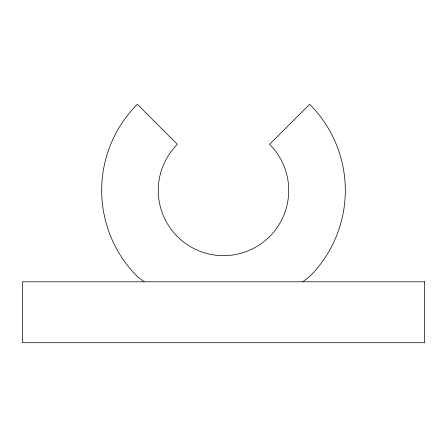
<?xml version="1.0" encoding="UTF-8"?>
<svg xmlns="http://www.w3.org/2000/svg" width="447" height="447" viewBox="0 0 447 447"><rect width="100%" height="100%" fill="white"/><g stroke="black" fill="none" stroke-linecap="round" stroke-linejoin="round"><path stroke-width="0.67" d="M302.831 281.8L309.642 276.57A121.819 121.819 0 0 0 309.642 104.291L269.625 144.308A65.228 65.228 0 0 1 269.625 236.552A65.228 65.228 0 0 1 177.375 236.552A65.228 65.228 0 0 1 177.375 144.308L137.358 104.291A121.819 121.819 0 0 0 137.358 276.57L144.169 281.8M424.65 281.8L22.35 281.8L22.35 342.709L424.65 342.709L424.65 281.8"/></g></svg>
